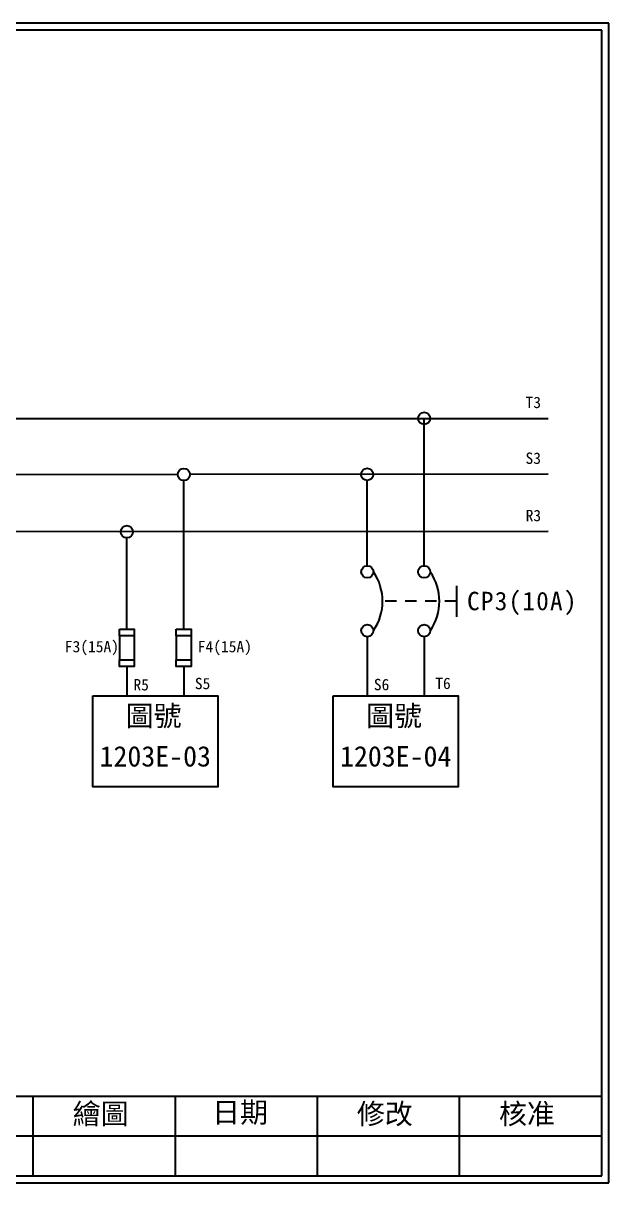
# Model space of a CAD drawing. Extents: x 10 to 297, y 3 to 207.
# Drawn here: x 194 to 297, y 3 to 207 of the extents above; entities that cross this region are included whole.
import ezdxf

# ---------------------------------------------------------------- set-up
doc = ezdxf.new("R2010")
doc.units = 0
doc.linetypes.add('HIDDEN9', pattern=[3.5, 2, -1.5])
doc.layers.get('0').update_dxf_attribs({"linetype": 'CONTINUOUS'})
doc.layers.add('圖框層', color=7, linetype='CONTINUOUS')
doc.layers.add('標尺寸層', color=3, linetype='CONTINUOUS')
doc.styles.add('STSL', font='kaiu.ttf')
doc.styles.add('標楷體', font='kaiu.ttf')

msp = doc.modelspace()

# ---------------------------------------------------------------- linework, layer by layer
at = {"color": 7, "linetype": 'HIDDEN9'}
msp.add_line((270.18, 105.29), (257.21, 105.29), dxfattribs=at)
at = {"color": 7}
for centre in [(264.53, 137.46), (222.23, 127.58), (254.5, 127.61), (212.21, 117.52), (254.52, 110.47), (264.52, 110.47), (254.52, 100.12), (264.52, 100.12)]:
    msp.add_circle(centre, 1.07, dxfattribs=at)
for centre in [(248.16, 105.29), (258.16, 105.29)]:
    msp.add_arc(centre, 9.05, 325.1286, 34.8714, dxfattribs=at)
at = {"layer": '圖框層', "color": 7}
for p, q in [((297, 206.97), (10, 206.97)), ((297, 3), (297, 206.97)), ((295.75, 205.72), (11.25, 205.72)), ((295.75, 4.25), (295.75, 205.72)), ((11.25, 18.25), (295.75, 18.25)), ((195.75, 4.25), (195.75, 18.25)), ((220.75, 4.25), (220.75, 18.25)), ((245.75, 4.25), (245.75, 18.25)), ((270.75, 4.25), (270.75, 18.25)), ((145.75, 11.25), (295.75, 11.25)), ((11.25, 4.25), (295.75, 4.25)), ((10, 3), (297, 3))]:
    msp.add_line(p, q, dxfattribs=at)
at = {"layer": '標尺寸層', "color": 7}
for p, q in [((139.77, 137.46), (286.34, 137.46)), ((264.53, 126.53), (264.53, 137.46)), ((221.16, 127.57), (129.74, 127.48)), ((222.22, 100.37), (222.22, 126.5)), ((286.34, 127.64), (223.3, 127.58)), ((254.52, 111.54), (254.5, 126.54)), ((264.52, 111.54), (264.52, 126.53)), ((286.34, 117.56), (119.76, 117.48)), ((212.23, 100.37), (212.22, 116.45)), ((270.18, 108.03), (270.18, 102.56)), ((210.91, 99.2), (210.91, 95.01)), ((213.53, 99.2), (213.53, 95.01)), ((220.91, 99.2), (220.91, 95.01)), ((223.53, 99.2), (223.53, 95.01)), ((254.52, 99.05), (254.52, 88.68)), ((264.52, 99.05), (264.52, 88.65)), ((212.22, 93.83), (212.22, 88.65)), ((222.22, 93.83), (222.22, 88.65))]:
    msp.add_line(p, q, dxfattribs=at)
for points in [[(210.91, 100.37), (213.53, 100.37), (213.53, 99.2), (210.91, 99.2)], [(220.91, 100.37), (223.53, 100.37), (223.53, 99.2), (220.91, 99.2)], [(210.91, 95.01), (213.53, 95.01), (213.53, 93.83), (210.91, 93.83)], [(220.91, 95.01), (223.53, 95.01), (223.53, 93.83), (220.91, 93.83)], [(206.22, 88.65), (228.22, 88.65), (228.22, 72.65), (206.22, 72.65)], [(248.52, 88.65), (270.52, 88.65), (270.52, 72.65), (248.52, 72.65)]]:
    msp.add_lwpolyline(points, close=True, dxfattribs=at)

# ---------------------------------------------------------------- texts
at = {"color": 7, "insert": (281.8, 106.96), "char_height": 3.25, "width": 20.4577, "attachment_point": 2, "style": '標楷體'}
msp.add_mtext('\\pt6.5;{\\T1.1;CP3(10A)}', dxfattribs=at)
at = {"layer": '圖框層', "color": 4, "style": 'STSL'}
for s, height, p in [('T3', 2, (282.35, 139.27)), ('S3', 2, (282.35, 129.45)), ('R3', 2, (282.37, 119.37)), ('S5', 2, (224.18, 89.82)), ('T6', 2, (266.47, 89.85)), ('R5', 2, (213.38, 89.61)), ('S6', 2, (255.67, 89.64)), ('圖號', 3.6, (212.02, 83.33)), ('圖號', 3.6, (254.32, 83.33)), ('1203E-03', 3.6, (207.42, 76.22)), ('1203E-04', 3.6, (249.72, 76.22)), ('繪圖', 3.6, (202.69, 13.34)), ('日期', 3.6, (227.22, 13.59)), ('修改', 3.6, (252.69, 13.34)), ('核准', 3.6, (277.69, 13.34))]:
    msp.add_text(s, height=height, dxfattribs=at).set_placement(p)
at = {"layer": '圖框層', "color": 7, "style": 'STSL'}
for s, p in [('F3(15A)', (201.31, 96.32)), ('F4(15A)', (224.7, 96.32))]:
    msp.add_text(s, height=2, dxfattribs=at).set_placement(p)

doc.saveas('drawing.dxf')
